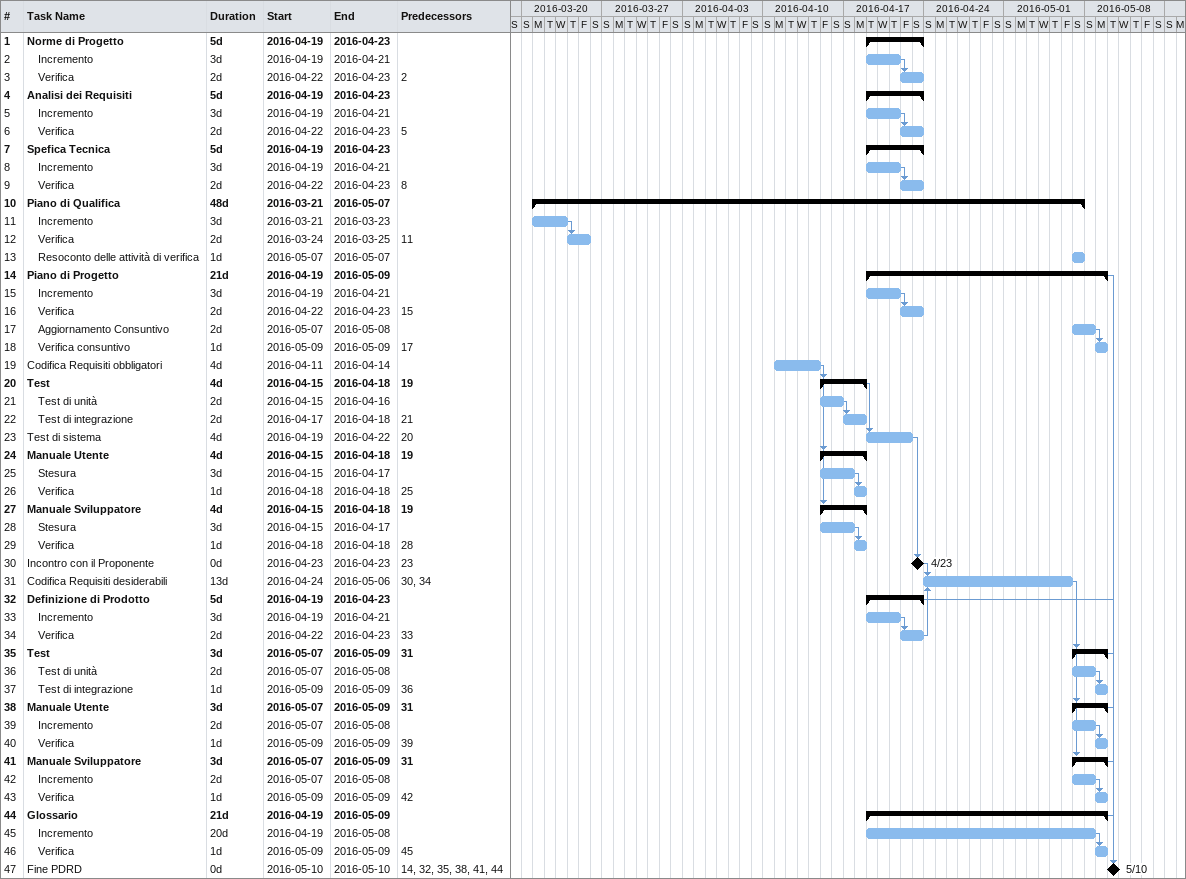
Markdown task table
| ID | Level | Task | Duration | Start | Finish | Predecessors |
|---|---|---|---|---|---|---|
| 1 | 1 | **Norme di Progetto** | 5d | 2016-04-19 | 2016-04-23 |  |
| 2 | 2 | Incremento | 3d | 2016-04-19 | 2016-04-21 |  |
| 3 | 2 | Verifica | 2d | 2016-04-22 | 2016-04-23 | 2 |
| 4 | 1 | **Analisi dei Requisiti** | 5d | 2016-04-19 | 2016-04-23 |  |
| 5 | 2 | Incremento | 3d | 2016-04-19 | 2016-04-21 |  |
| 6 | 2 | Verifica | 2d | 2016-04-22 | 2016-04-23 | 5 |
| 7 | 1 | **Spefica Tecnica** | 5d | 2016-04-19 | 2016-04-23 |  |
| 8 | 2 | Incremento | 3d | 2016-04-19 | 2016-04-21 |  |
| 9 | 2 | Verifica | 2d | 2016-04-22 | 2016-04-23 | 8 |
| 10 | 1 | **Piano di Qualifica** | 48d | 2016-03-21 | 2016-05-07 |  |
| 11 | 2 | Incremento | 3d | 2016-03-21 | 2016-03-23 |  |
| 12 | 2 | Verifica | 2d | 2016-03-24 | 2016-03-25 | 11 |
| 13 | 2 | Resoconto delle attività di verifica | 1d | 2016-05-07 | 2016-05-07 |  |
| 14 | 1 | **Piano di Progetto** | 21d | 2016-04-19 | 2016-05-09 |  |
| 15 | 2 | Incremento | 3d | 2016-04-19 | 2016-04-21 |  |
| 16 | 2 | Verifica | 2d | 2016-04-22 | 2016-04-23 | 15 |
| 17 | 2 | Aggiornamento Consuntivo | 2d | 2016-05-07 | 2016-05-08 |  |
| 18 | 2 | Verifica consuntivo | 1d | 2016-05-09 | 2016-05-09 | 17 |
| 19 | 1 | Codifica Requisiti obbligatori | 4d | 2016-04-11 | 2016-04-14 |  |
| 20 | 1 | **Test** | 4d | 2016-04-15 | 2016-04-18 | 19 |
| 21 | 2 | Test di unità | 2d | 2016-04-15 | 2016-04-16 |  |
| 22 | 2 | Test di integrazione | 2d | 2016-04-17 | 2016-04-18 | 21 |
| 23 | 1 | Test di sistema | 4d | 2016-04-19 | 2016-04-22 | 20 |
| 24 | 1 | **Manuale Utente** | 4d | 2016-04-15 | 2016-04-18 | 19 |
| 25 | 2 | Stesura | 3d | 2016-04-15 | 2016-04-17 |  |
| 26 | 2 | Verifica | 1d | 2016-04-18 | 2016-04-18 | 25 |
| 27 | 1 | **Manuale Sviluppatore** | 4d | 2016-04-15 | 2016-04-18 | 19 |
| 28 | 2 | Stesura | 3d | 2016-04-15 | 2016-04-17 |  |
| 29 | 2 | Verifica | 1d | 2016-04-18 | 2016-04-18 | 28 |
| 30 | 1 | Incontro con il Proponente | 0d | 2016-04-23 | 2016-04-23 | 23 |
| 31 | 1 | Codifica Requisiti desiderabili | 13d | 2016-04-24 | 2016-05-06 | 30, 34 |
| 32 | 1 | **Definizione di Prodotto** | 5d | 2016-04-19 | 2016-04-23 |  |
| 33 | 2 | Incremento | 3d | 2016-04-19 | 2016-04-21 |  |
| 34 | 2 | Verifica | 2d | 2016-04-22 | 2016-04-23 | 33 |
| 35 | 1 | **Test** | 3d | 2016-05-07 | 2016-05-09 | 31 |
| 36 | 2 | Test di unità | 2d | 2016-05-07 | 2016-05-08 |  |
| 37 | 2 | Test di integrazione | 1d | 2016-05-09 | 2016-05-09 | 36 |
| 38 | 1 | **Manuale Utente** | 3d | 2016-05-07 | 2016-05-09 | 31 |
| 39 | 2 | Incremento | 2d | 2016-05-07 | 2016-05-08 |  |
| 40 | 2 | Verifica | 1d | 2016-05-09 | 2016-05-09 | 39 |
| 41 | 1 | **Manuale Sviluppatore** | 3d | 2016-05-07 | 2016-05-09 | 31 |
| 42 | 2 | Incremento | 2d | 2016-05-07 | 2016-05-08 |  |
| 43 | 2 | Verifica | 1d | 2016-05-09 | 2016-05-09 | 42 |
| 44 | 1 | **Glossario** | 21d | 2016-04-19 | 2016-05-09 |  |
| 45 | 2 | Incremento | 20d | 2016-04-19 | 2016-05-08 |  |
| 46 | 2 | Verifica | 1d | 2016-05-09 | 2016-05-09 | 45 |
| 47 | 1 | Fine PDRD | 0d | 2016-05-10 | 2016-05-10 | 14, 32, 35, 38, 41, 44 |
